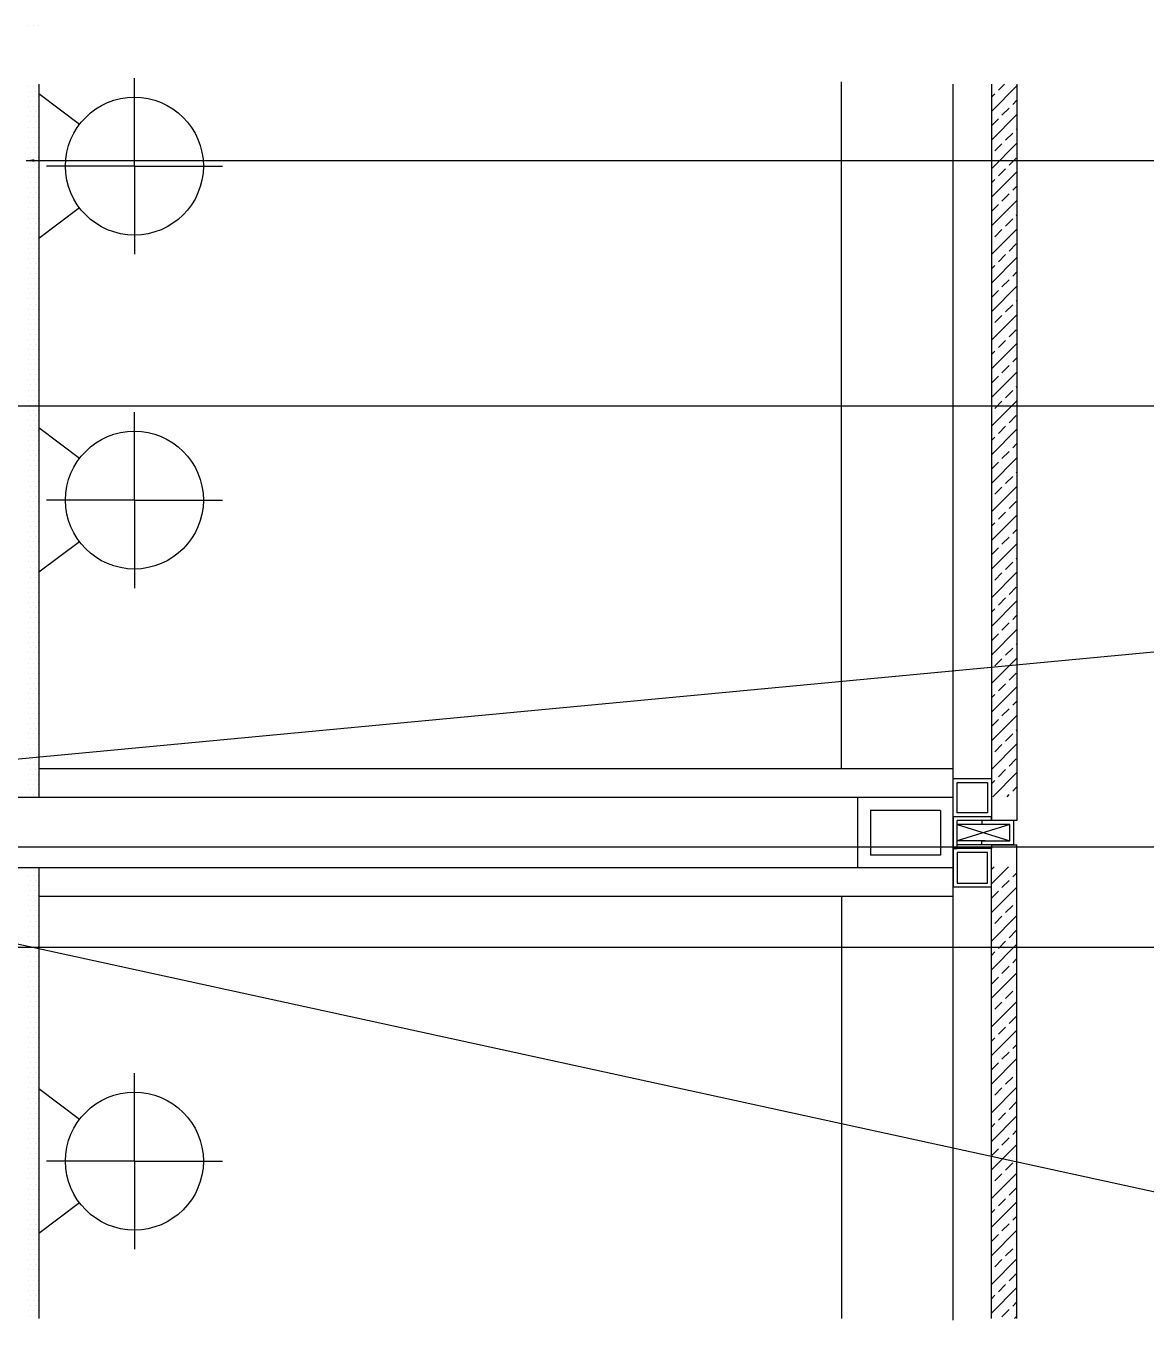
# Model space of a CAD drawing. Header units: metres. Extents: x 179535 to 180682, y 160703 to 163092.
# Drawn here: x 179734.2 to 180085.9, y 162056.6 to 162462.9 of the extents above; entities that cross this region are included whole.
import ezdxf

# ---------------------------------------------------------------- set-up
doc = ezdxf.new("R2010")
doc.units = ezdxf.units.M
for name, color, linetype in [('00', 251, 'Continuous'), ('0节点3', 3, 'Continuous'), ('0节点填充', 251, 'Continuous'), ('7', 7, 'Continuous'), ('家具外线', 1, 'Continuous')]:
    doc.layers.add(name, color=color, linetype=linetype)
doc.dimstyles.get("Standard").update_dxf_attribs({"dimtxt": 2.5, "dimasz": 2.5, "dimexe": 1.25, "dimexo": 0.625, "dimtad": 1, "dimcen": 2.5, "dimazin": 3, "dimtfac": 1, "dimtmove": 0, "dimatfit": 3})

msp = doc.modelspace()

# ---------------------------------------------------------------- hatches: boundary and pattern name
at = {"layer": '0节点填充'}
h = msp.add_hatch(dxfattribs=at)
h.set_pattern_fill('ANSI33')
h.paths.add_polyline_path([(180045.35, 162220.95), (180037.35, 162220.95), (180037.35, 162444.63), (180045.35, 162444.63)])
h = msp.add_hatch(dxfattribs=at)
h.set_pattern_fill('ANSI33')
h.paths.add_polyline_path([(180045.35, 162057.15), (180037.35, 162057.15), (180037.35, 162198.95), (180045.35, 162198.95)])

# ---------------------------------------------------------------- linework, layer by layer
at = {"layer": '00'}
for p, q in [((179734.92, 162462.91, -5.67), (179734.92, 162462.91, -5.67)), ((179736.51, 162462.91, -5.67), (179736.51, 162462.91, -5.67)), ((179738.09, 162462.91, -5.67), (179738.09, 162462.91, -5.67)), ((179734.92, 162443.86, -5.67), (179734.92, 162443.86, -5.67)), ((179736.51, 162443.86, -5.67), (179736.51, 162443.86, -5.67)), ((179738.09, 162443.86, -5.67), (179738.09, 162443.86, -5.67)), ((179990.34, 162229.64, -7.23), (179990.34, 162445.34, -7.23)), ((179734.92, 162440.69, -5.67), (179734.92, 162440.69, -5.67)), ((179735.71, 162442.27, -5.67), (179735.71, 162442.27, -5.67)), ((179735.71, 162439.1, -5.67), (179735.71, 162439.1, -5.67)), ((179736.51, 162440.69, -5.67), (179736.51, 162440.69, -5.67)), ((179737.3, 162442.27, -5.67), (179737.3, 162442.27, -5.67)), ((179737.3, 162439.1, -5.67), (179737.3, 162439.1, -5.67)), ((179738.09, 162440.69, -5.67), (179738.09, 162440.69, -5.67)), ((179734.92, 162437.51, -5.67), (179734.92, 162437.51, -5.67)), ((179735.71, 162435.92, -5.67), (179735.71, 162435.92, -5.67)), ((179736.51, 162437.51, -5.67), (179736.51, 162437.51, -5.67)), ((179737.3, 162435.92, -5.67), (179737.3, 162435.92, -5.67)), ((179738.09, 162437.51, -5.67), (179738.09, 162437.51, -5.67)), ((179734.92, 162434.34, -5.67), (179734.92, 162434.34, -5.67)), ((179734.92, 162431.16, -5.67), (179734.92, 162431.16, -5.67)), ((179735.71, 162432.75, -5.67), (179735.71, 162432.75, -5.67)), ((179736.51, 162434.34, -5.67), (179736.51, 162434.34, -5.67)), ((179736.51, 162431.16, -5.67), (179736.51, 162431.16, -5.67)), ((179737.3, 162432.75, -5.67), (179737.3, 162432.75, -5.67)), ((179738.09, 162434.34, -5.67), (179738.09, 162434.34, -5.67)), ((179738.09, 162431.16, -5.67), (179738.09, 162431.16, -5.67)), ((179734.92, 162427.99, -5.67), (179734.92, 162427.99, -5.67)), ((179735.71, 162429.57, -5.67), (179735.71, 162429.57, -5.67)), ((179736.51, 162427.99, -5.67), (179736.51, 162427.99, -5.67)), ((179737.3, 162429.57, -5.67), (179737.3, 162429.57, -5.67)), ((179738.09, 162427.99, -5.67), (179738.09, 162427.99, -5.67)), ((179734.92, 162424.81, -5.67), (179734.92, 162424.81, -5.67)), ((179735.71, 162426.4, -5.67), (179735.71, 162426.4, -5.67)), ((179735.71, 162423.22, -5.67), (179735.71, 162423.22, -5.67)), ((179736.51, 162424.81, -5.67), (179736.51, 162424.81, -5.67)), ((179737.3, 162426.4, -5.67), (179737.3, 162426.4, -5.67)), ((179737.3, 162423.22, -5.67), (179737.3, 162423.22, -5.67)), ((179738.09, 162424.81, -5.67), (179738.09, 162424.81, -5.67)), ((179734.92, 162421.64, -5.67), (179734.92, 162421.64, -5.67)), ((179735.71, 162420.05, -5.67), (179735.71, 162420.05, -5.67)), ((179736.51, 162421.64, -5.67), (179736.51, 162421.64, -5.67)), ((179737.3, 162420.05, -5.67), (179737.3, 162420.05, -5.67)), ((179738.09, 162421.64, -5.67), (179738.09, 162421.64, -5.67)), ((179734.92, 162418.46, -5.67), (179734.92, 162418.46, -5.67)), ((179734.92, 162415.29, -5.67), (179734.92, 162415.29, -5.67)), ((179735.71, 162416.87, -5.67), (179735.71, 162416.87, -5.67)), ((179736.51, 162418.46, -5.67), (179736.51, 162418.46, -5.67)), ((179736.51, 162415.29, -5.67), (179736.51, 162415.29, -5.67)), ((179737.3, 162416.87, -5.67), (179737.3, 162416.87, -5.67)), ((179738.09, 162418.46, -5.67), (179738.09, 162418.46, -5.67)), ((179738.09, 162415.29, -5.67), (179738.09, 162415.29, -5.67)), ((179734.92, 162412.11, -5.67), (179734.92, 162412.11, -5.67)), ((179735.71, 162413.7, -5.67), (179735.71, 162413.7, -5.67)), ((179736.51, 162412.11, -5.67), (179736.51, 162412.11, -5.67)), ((179737.3, 162413.7, -5.67), (179737.3, 162413.7, -5.67)), ((179738.09, 162412.11, -5.67), (179738.09, 162412.11, -5.67)), ((179734.92, 162408.94, -5.67), (179734.92, 162408.94, -5.67)), ((179735.71, 162410.52, -5.67), (179735.71, 162410.52, -5.67)), ((179735.71, 162407.35, -5.67), (179735.71, 162407.35, -5.67)), ((179736.51, 162408.94, -5.67), (179736.51, 162408.94, -5.67)), ((179737.3, 162410.52, -5.67), (179737.3, 162410.52, -5.67)), ((179737.3, 162407.35, -5.67), (179737.3, 162407.35, -5.67)), ((179738.09, 162408.94, -5.67), (179738.09, 162408.94, -5.67)), ((179734.92, 162405.76, -5.67), (179734.92, 162405.76, -5.67)), ((179734.92, 162402.59, -5.67), (179734.92, 162402.59, -5.67)), ((179735.71, 162404.17, -5.67), (179735.71, 162404.17, -5.67)), ((179736.51, 162405.76, -5.67), (179736.51, 162405.76, -5.67)), ((179736.51, 162402.59, -5.67), (179736.51, 162402.59, -5.67)), ((179737.3, 162404.17, -5.67), (179737.3, 162404.17, -5.67)), ((179738.09, 162405.76, -5.67), (179738.09, 162405.76, -5.67)), ((179738.09, 162402.59, -5.67), (179738.09, 162402.59, -5.67)), ((179734.92, 162399.41, -5.67), (179734.92, 162399.41, -5.67)), ((179735.71, 162401, -5.67), (179735.71, 162401, -5.67)), ((179736.51, 162399.41, -5.67), (179736.51, 162399.41, -5.67)), ((179737.3, 162401, -5.67), (179737.3, 162401, -5.67)), ((179738.09, 162399.41, -5.67), (179738.09, 162399.41, -5.67)), ((179734.92, 162396.24, -5.67), (179734.92, 162396.24, -5.67)), ((179735.71, 162397.82, -5.67), (179735.71, 162397.82, -5.67)), ((179735.71, 162394.65, -5.67), (179735.71, 162394.65, -5.67)), ((179736.51, 162396.24, -5.67), (179736.51, 162396.24, -5.67)), ((179737.3, 162397.82, -5.67), (179737.3, 162397.82, -5.67)), ((179737.3, 162394.65, -5.67), (179737.3, 162394.65, -5.67)), ((179738.09, 162396.24, -5.67), (179738.09, 162396.24, -5.67)), ((179734.92, 162393.06, -5.67), (179734.92, 162393.06, -5.67)), ((179735.71, 162391.47, -5.67), (179735.71, 162391.47, -5.67)), ((179736.51, 162393.06, -5.67), (179736.51, 162393.06, -5.67)), ((179737.3, 162391.47, -5.67), (179737.3, 162391.47, -5.67)), ((179738.09, 162393.06, -5.67), (179738.09, 162393.06, -5.67)), ((179734.92, 162389.89, -5.67), (179734.92, 162389.89, -5.67)), ((179734.92, 162386.71, -5.67), (179734.92, 162386.71, -5.67)), ((179735.71, 162388.3, -5.67), (179735.71, 162388.3, -5.67)), ((179736.51, 162389.89, -5.67), (179736.51, 162389.89, -5.67)), ((179736.51, 162386.71, -5.67), (179736.51, 162386.71, -5.67)), ((179737.3, 162388.3, -5.67), (179737.3, 162388.3, -5.67)), ((179738.09, 162389.89, -5.67), (179738.09, 162389.89, -5.67)), ((179738.09, 162386.71, -5.67), (179738.09, 162386.71, -5.67)), ((179734.92, 162383.54, -5.67), (179734.92, 162383.54, -5.67)), ((179735.71, 162385.12, -5.67), (179735.71, 162385.12, -5.67)), ((179736.51, 162383.54, -5.67), (179736.51, 162383.54, -5.67)), ((179737.3, 162385.12, -5.67), (179737.3, 162385.12, -5.67)), ((179738.09, 162383.54, -5.67), (179738.09, 162383.54, -5.67)), ((179734.92, 162380.36, -5.67), (179734.92, 162380.36, -5.67)), ((179735.71, 162381.95, -5.67), (179735.71, 162381.95, -5.67)), ((179735.71, 162378.77, -5.67), (179735.71, 162378.77, -5.67)), ((179736.51, 162380.36, -5.67), (179736.51, 162380.36, -5.67)), ((179737.3, 162381.95, -5.67), (179737.3, 162381.95, -5.67)), ((179737.3, 162378.77, -5.67), (179737.3, 162378.77, -5.67)), ((179738.09, 162380.36, -5.67), (179738.09, 162380.36, -5.67)), ((179734.92, 162377.19, -5.67), (179734.92, 162377.19, -5.67)), ((179734.92, 162374.01, -5.67), (179734.92, 162374.01, -5.67)), ((179735.71, 162375.6, -5.67), (179735.71, 162375.6, -5.67)), ((179736.51, 162377.19, -5.67), (179736.51, 162377.19, -5.67)), ((179736.51, 162374.01, -5.67), (179736.51, 162374.01, -5.67)), ((179737.3, 162375.6, -5.67), (179737.3, 162375.6, -5.67)), ((179738.09, 162377.19, -5.67), (179738.09, 162377.19, -5.67)), ((179738.09, 162374.01, -5.67), (179738.09, 162374.01, -5.67)), ((179734.92, 162370.84, -5.67), (179734.92, 162370.84, -5.67)), ((179735.71, 162372.42, -5.67), (179735.71, 162372.42, -5.67)), ((179736.51, 162370.84, -5.67), (179736.51, 162370.84, -5.67)), ((179737.3, 162372.42, -5.67), (179737.3, 162372.42, -5.67)), ((179738.09, 162370.84, -5.67), (179738.09, 162370.84, -5.67)), ((179734.92, 162367.66, -5.67), (179734.92, 162367.66, -5.67)), ((179735.71, 162369.25, -5.67), (179735.71, 162369.25, -5.67)), ((179735.71, 162366.07, -5.67), (179735.71, 162366.07, -5.67)), ((179736.51, 162367.66, -5.67), (179736.51, 162367.66, -5.67)), ((179737.3, 162369.25, -5.67), (179737.3, 162369.25, -5.67)), ((179737.3, 162366.07, -5.67), (179737.3, 162366.07, -5.67)), ((179738.09, 162367.66, -5.67), (179738.09, 162367.66, -5.67)), ((179734.92, 162364.49, -5.67), (179734.92, 162364.49, -5.67)), ((179735.71, 162362.9, -5.67), (179735.71, 162362.9, -5.67)), ((179736.51, 162364.49, -5.67), (179736.51, 162364.49, -5.67)), ((179737.3, 162362.9, -5.67), (179737.3, 162362.9, -5.67)), ((179738.09, 162364.49, -5.67), (179738.09, 162364.49, -5.67)), ((179734.92, 162361.31, -5.67), (179734.92, 162361.31, -5.67)), ((179734.92, 162358.14, -5.67), (179734.92, 162358.14, -5.67)), ((179735.71, 162359.72, -5.67), (179735.71, 162359.72, -5.67)), ((179736.51, 162361.31, -5.67), (179736.51, 162361.31, -5.67)), ((179736.51, 162358.14, -5.67), (179736.51, 162358.14, -5.67)), ((179737.3, 162359.72, -5.67), (179737.3, 162359.72, -5.67)), ((179738.09, 162361.31, -5.67), (179738.09, 162361.31, -5.67)), ((179738.09, 162358.14, -5.67), (179738.09, 162358.14, -5.67)), ((179734.92, 162354.96, -5.67), (179734.92, 162354.96, -5.67)), ((179735.71, 162356.55, -5.67), (179735.71, 162356.55, -5.67)), ((179736.51, 162354.96, -5.67), (179736.51, 162354.96, -5.67)), ((179737.3, 162356.55, -5.67), (179737.3, 162356.55, -5.67)), ((179738.09, 162354.96, -5.67), (179738.09, 162354.96, -5.67)), ((179734.92, 162351.79, -5.67), (179734.92, 162351.79, -5.67)), ((179735.71, 162353.37, -5.67), (179735.71, 162353.37, -5.67)), ((179735.71, 162350.2, -5.67), (179735.71, 162350.2, -5.67)), ((179736.51, 162351.79, -5.67), (179736.51, 162351.79, -5.67)), ((179737.3, 162353.37, -5.67), (179737.3, 162353.37, -5.67)), ((179737.3, 162350.2, -5.67), (179737.3, 162350.2, -5.67)), ((179738.09, 162351.79, -5.67), (179738.09, 162351.79, -5.67)), ((179734.92, 162348.61, -5.67), (179734.92, 162348.61, -5.67)), ((179735.71, 162347.02, -5.67), (179735.71, 162347.02, -5.67)), ((179736.51, 162348.61, -5.67), (179736.51, 162348.61, -5.67)), ((179737.3, 162347.02, -5.67), (179737.3, 162347.02, -5.67)), ((179738.09, 162348.61, -5.67), (179738.09, 162348.61, -5.67)), ((179734.92, 162345.44, -5.67), (179734.92, 162345.44, -5.67)), ((179734.92, 162342.26, -5.67), (179734.92, 162342.26, -5.67)), ((179735.71, 162343.85, -5.67), (179735.71, 162343.85, -5.67)), ((179736.51, 162345.44, -5.67), (179736.51, 162345.44, -5.67)), ((179736.51, 162342.26, -5.67), (179736.51, 162342.26, -5.67)), ((179737.3, 162343.85, -5.67), (179737.3, 162343.85, -5.67)), ((179738.09, 162345.44, -5.67), (179738.09, 162345.44, -5.67)), ((179738.09, 162342.26, -5.67), (179738.09, 162342.26, -5.67)), ((179734.92, 162339.09, -5.67), (179734.92, 162339.09, -5.67)), ((179735.71, 162340.67, -5.67), (179735.71, 162340.67, -5.67)), ((179735.71, 162337.5, -5.67), (179735.71, 162337.5, -5.67)), ((179736.51, 162339.09, -5.67), (179736.51, 162339.09, -5.67)), ((179737.3, 162340.67, -5.67), (179737.3, 162340.67, -5.67)), ((179737.3, 162337.5, -5.67), (179737.3, 162337.5, -5.67)), ((179738.09, 162339.09, -5.67), (179738.09, 162339.09, -5.67)), ((179734.92, 162335.91, -5.67), (179734.92, 162335.91, -5.67)), ((179735.71, 162334.32, -5.67), (179735.71, 162334.32, -5.67)), ((179736.51, 162335.91, -5.67), (179736.51, 162335.91, -5.67)), ((179737.3, 162334.32, -5.67), (179737.3, 162334.32, -5.67)), ((179738.09, 162335.91, -5.67), (179738.09, 162335.91, -5.67)), ((179734.92, 162332.74, -5.67), (179734.92, 162332.74, -5.67)), ((179734.92, 162329.56, -5.67), (179734.92, 162329.56, -5.67)), ((179735.71, 162331.15, -5.67), (179735.71, 162331.15, -5.67)), ((179736.51, 162332.74, -5.67), (179736.51, 162332.74, -5.67)), ((179736.51, 162329.56, -5.67), (179736.51, 162329.56, -5.67)), ((179737.3, 162331.15, -5.67), (179737.3, 162331.15, -5.67)), ((179738.09, 162332.74, -5.67), (179738.09, 162332.74, -5.67)), ((179738.09, 162329.56, -5.67), (179738.09, 162329.56, -5.67)), ((179734.92, 162326.39, -5.67), (179734.92, 162326.39, -5.67)), ((179735.71, 162327.97, -5.67), (179735.71, 162327.97, -5.67)), ((179736.51, 162326.39, -5.67), (179736.51, 162326.39, -5.67)), ((179737.3, 162327.97, -5.67), (179737.3, 162327.97, -5.67)), ((179738.09, 162326.39, -5.67), (179738.09, 162326.39, -5.67)), ((179734.92, 162323.21, -5.67), (179734.92, 162323.21, -5.67)), ((179735.71, 162324.8, -5.67), (179735.71, 162324.8, -5.67)), ((179735.71, 162321.62, -5.67), (179735.71, 162321.62, -5.67)), ((179736.51, 162323.21, -5.67), (179736.51, 162323.21, -5.67)), ((179737.3, 162324.8, -5.67), (179737.3, 162324.8, -5.67)), ((179737.3, 162321.62, -5.67), (179737.3, 162321.62, -5.67)), ((179738.09, 162323.21, -5.67), (179738.09, 162323.21, -5.67)), ((179734.92, 162320.04, -5.67), (179734.92, 162320.04, -5.67)), ((179735.71, 162318.45, -5.67), (179735.71, 162318.45, -5.67)), ((179736.51, 162320.04, -5.67), (179736.51, 162320.04, -5.67)), ((179737.3, 162318.45, -5.67), (179737.3, 162318.45, -5.67)), ((179738.09, 162320.04, -5.67), (179738.09, 162320.04, -5.67)), ((179734.92, 162316.86, -5.67), (179734.92, 162316.86, -5.67)), ((179734.92, 162313.69, -5.67), (179734.92, 162313.69, -5.67)), ((179735.71, 162315.27, -5.67), (179735.71, 162315.27, -5.67)), ((179736.51, 162316.86, -5.67), (179736.51, 162316.86, -5.67)), ((179736.51, 162313.69, -5.67), (179736.51, 162313.69, -5.67)), ((179737.3, 162315.27, -5.67), (179737.3, 162315.27, -5.67)), ((179738.09, 162316.86, -5.67), (179738.09, 162316.86, -5.67)), ((179738.09, 162313.69, -5.67), (179738.09, 162313.69, -5.67)), ((179734.92, 162310.51, -5.67), (179734.92, 162310.51, -5.67)), ((179735.71, 162312.1, -5.67), (179735.71, 162312.1, -5.67)), ((179736.51, 162310.51, -5.67), (179736.51, 162310.51, -5.67)), ((179737.3, 162312.1, -5.67), (179737.3, 162312.1, -5.67)), ((179738.09, 162310.51, -5.67), (179738.09, 162310.51, -5.67)), ((179734.92, 162307.34, -5.67), (179734.92, 162307.34, -5.67)), ((179735.71, 162308.92, -5.67), (179735.71, 162308.92, -5.67)), ((179735.71, 162305.75, -5.67), (179735.71, 162305.75, -5.67)), ((179736.51, 162307.34, -5.67), (179736.51, 162307.34, -5.67)), ((179737.3, 162308.92, -5.67), (179737.3, 162308.92, -5.67)), ((179737.3, 162305.75, -5.67), (179737.3, 162305.75, -5.67)), ((179738.09, 162307.34, -5.67), (179738.09, 162307.34, -5.67)), ((179734.92, 162304.16, -5.67), (179734.92, 162304.16, -5.67)), ((179734.92, 162300.99, -5.67), (179734.92, 162300.99, -5.67)), ((179735.71, 162302.57, -5.67), (179735.71, 162302.57, -5.67)), ((179736.51, 162304.16, -5.67), (179736.51, 162304.16, -5.67)), ((179736.51, 162300.99, -5.67), (179736.51, 162300.99, -5.67)), ((179737.3, 162302.57, -5.67), (179737.3, 162302.57, -5.67)), ((179738.09, 162304.16, -5.67), (179738.09, 162304.16, -5.67)), ((179738.09, 162300.99, -5.67), (179738.09, 162300.99, -5.67)), ((179734.92, 162297.81, -5.67), (179734.92, 162297.81, -5.67)), ((179735.71, 162299.4, -5.67), (179735.71, 162299.4, -5.67)), ((179736.51, 162297.81, -5.67), (179736.51, 162297.81, -5.67)), ((179737.3, 162299.4, -5.67), (179737.3, 162299.4, -5.67)), ((179738.09, 162297.81, -5.67), (179738.09, 162297.81, -5.67)), ((179734.92, 162294.64, -5.67), (179734.92, 162294.64, -5.67)), ((179735.71, 162296.22, -5.67), (179735.71, 162296.22, -5.67)), ((179735.71, 162293.05, -5.67), (179735.71, 162293.05, -5.67)), ((179736.51, 162294.64, -5.67), (179736.51, 162294.64, -5.67)), ((179737.3, 162296.22, -5.67), (179737.3, 162296.22, -5.67)), ((179737.3, 162293.05, -5.67), (179737.3, 162293.05, -5.67)), ((179738.09, 162294.64, -5.67), (179738.09, 162294.64, -5.67)), ((179734.92, 162291.46, -5.67), (179734.92, 162291.46, -5.67)), ((179735.71, 162289.87, -5.67), (179735.71, 162289.87, -5.67)), ((179736.51, 162291.46, -5.67), (179736.51, 162291.46, -5.67)), ((179737.3, 162289.87, -5.67), (179737.3, 162289.87, -5.67)), ((179738.09, 162291.46, -5.67), (179738.09, 162291.46, -5.67)), ((179734.92, 162288.29, -5.67), (179734.92, 162288.29, -5.67)), ((179734.92, 162285.11, -5.67), (179734.92, 162285.11, -5.67)), ((179735.71, 162286.7, -5.67), (179735.71, 162286.7, -5.67)), ((179736.51, 162288.29, -5.67), (179736.51, 162288.29, -5.67)), ((179736.51, 162285.11, -5.67), (179736.51, 162285.11, -5.67)), ((179737.3, 162286.7, -5.67), (179737.3, 162286.7, -5.67)), ((179738.09, 162288.29, -5.67), (179738.09, 162288.29, -5.67)), ((179738.09, 162285.11, -5.67), (179738.09, 162285.11, -5.67)), ((179734.92, 162281.94, -5.67), (179734.92, 162281.94, -5.67)), ((179735.71, 162283.52, -5.67), (179735.71, 162283.52, -5.67)), ((179736.51, 162281.94, -5.67), (179736.51, 162281.94, -5.67)), ((179737.3, 162283.52, -5.67), (179737.3, 162283.52, -5.67)), ((179738.09, 162281.94, -5.67), (179738.09, 162281.94, -5.67)), ((179734.92, 162278.76, -5.67), (179734.92, 162278.76, -5.67)), ((179735.71, 162280.35, -5.67), (179735.71, 162280.35, -5.67)), ((179735.71, 162277.17, -5.67), (179735.71, 162277.17, -5.67)), ((179736.51, 162278.76, -5.67), (179736.51, 162278.76, -5.67)), ((179737.3, 162280.35, -5.67), (179737.3, 162280.35, -5.67)), ((179737.3, 162277.17, -5.67), (179737.3, 162277.17, -5.67)), ((179738.09, 162278.76, -5.67), (179738.09, 162278.76, -5.67)), ((179734.92, 162275.59, -5.67), (179734.92, 162275.59, -5.67)), ((179735.71, 162274, -5.67), (179735.71, 162274, -5.67)), ((179736.51, 162275.59, -5.67), (179736.51, 162275.59, -5.67)), ((179737.3, 162274, -5.67), (179737.3, 162274, -5.67)), ((179738.09, 162275.59, -5.67), (179738.09, 162275.59, -5.67)), ((179734.92, 162272.41, -5.67), (179734.92, 162272.41, -5.67)), ((179734.92, 162269.24, -5.67), (179734.92, 162269.24, -5.67)), ((179735.71, 162270.82, -5.67), (179735.71, 162270.82, -5.67)), ((179736.51, 162272.41, -5.67), (179736.51, 162272.41, -5.67)), ((179736.51, 162269.24, -5.67), (179736.51, 162269.24, -5.67)), ((179737.3, 162270.82, -5.67), (179737.3, 162270.82, -5.67)), ((179738.09, 162272.41, -5.67), (179738.09, 162272.41, -5.67)), ((179738.09, 162269.24, -5.67), (179738.09, 162269.24, -5.67)), ((179734.92, 162266.06, -5.67), (179734.92, 162266.06, -5.67)), ((179735.71, 162267.65, -5.67), (179735.71, 162267.65, -5.67)), ((179735.71, 162264.47, -5.67), (179735.71, 162264.47, -5.67)), ((179736.51, 162266.06, -5.67), (179736.51, 162266.06, -5.67)), ((179737.3, 162267.65, -5.67), (179737.3, 162267.65, -5.67)), ((179737.3, 162264.47, -5.67), (179737.3, 162264.47, -5.67)), ((179738.09, 162266.06, -5.67), (179738.09, 162266.06, -5.67)), ((179734.92, 162262.89, -5.67), (179734.92, 162262.89, -5.67)), ((179735.71, 162261.3, -5.67), (179735.71, 162261.3, -5.67)), ((179736.51, 162262.89, -5.67), (179736.51, 162262.89, -5.67)), ((179737.3, 162261.3, -5.67), (179737.3, 162261.3, -5.67)), ((179738.09, 162262.89, -5.67), (179738.09, 162262.89, -5.67)), ((179734.92, 162259.71, -5.67), (179734.92, 162259.71, -5.67)), ((179734.92, 162256.54, -5.67), (179734.92, 162256.54, -5.67)), ((179735.71, 162258.12, -5.67), (179735.71, 162258.12, -5.67)), ((179736.51, 162259.71, -5.67), (179736.51, 162259.71, -5.67)), ((179736.51, 162256.54, -5.67), (179736.51, 162256.54, -5.67)), ((179737.3, 162258.12, -5.67), (179737.3, 162258.12, -5.67)), ((179738.09, 162259.71, -5.67), (179738.09, 162259.71, -5.67)), ((179738.09, 162256.54, -5.67), (179738.09, 162256.54, -5.67)), ((179734.92, 162253.36, -5.67), (179734.92, 162253.36, -5.67)), ((179735.71, 162254.95, -5.67), (179735.71, 162254.95, -5.67)), ((179736.51, 162253.36, -5.67), (179736.51, 162253.36, -5.67)), ((179737.3, 162254.95, -5.67), (179737.3, 162254.95, -5.67)), ((179738.09, 162253.36, -5.67), (179738.09, 162253.36, -5.67)), ((179734.92, 162250.19, -5.67), (179734.92, 162250.19, -5.67)), ((179735.71, 162251.77, -5.67), (179735.71, 162251.77, -5.67)), ((179735.71, 162248.6, -5.67), (179735.71, 162248.6, -5.67)), ((179736.51, 162250.19, -5.67), (179736.51, 162250.19, -5.67)), ((179737.3, 162251.77, -5.67), (179737.3, 162251.77, -5.67)), ((179737.3, 162248.6, -5.67), (179737.3, 162248.6, -5.67)), ((179738.09, 162250.19, -5.67), (179738.09, 162250.19, -5.67)), ((179734.92, 162247.01, -5.67), (179734.92, 162247.01, -5.67)), ((179735.71, 162245.42, -5.67), (179735.71, 162245.42, -5.67)), ((179736.51, 162247.01, -5.67), (179736.51, 162247.01, -5.67)), ((179737.3, 162245.42, -5.67), (179737.3, 162245.42, -5.67)), ((179738.09, 162247.01, -5.67), (179738.09, 162247.01, -5.67)), ((179734.92, 162243.84, -5.67), (179734.92, 162243.84, -5.67)), ((179734.92, 162240.66, -5.67), (179734.92, 162240.66, -5.67)), ((179735.71, 162242.25, -5.67), (179735.71, 162242.25, -5.67)), ((179736.51, 162243.84, -5.67), (179736.51, 162243.84, -5.67)), ((179736.51, 162240.66, -5.67), (179736.51, 162240.66, -5.67)), ((179737.3, 162242.25, -5.67), (179737.3, 162242.25, -5.67)), ((179738.09, 162243.84, -5.67), (179738.09, 162243.84, -5.67)), ((179738.09, 162240.66, -5.67), (179738.09, 162240.66, -5.67)), ((179734.92, 162237.49, -5.67), (179734.92, 162237.49, -5.67)), ((179735.71, 162239.07, -5.67), (179735.71, 162239.07, -5.67)), ((179735.71, 162235.9, -5.67), (179735.71, 162235.9, -5.67)), ((179736.51, 162237.49, -5.67), (179736.51, 162237.49, -5.67)), ((179737.3, 162239.07, -5.67), (179737.3, 162239.07, -5.67)), ((179737.3, 162235.9, -5.67), (179737.3, 162235.9, -5.67)), ((179738.09, 162237.49, -5.67), (179738.09, 162237.49, -5.67)), ((179734.92, 162234.31, -5.67), (179734.92, 162234.31, -5.67)), ((179735.71, 162232.72, -5.67), (179735.71, 162232.72, -5.67)), ((179736.51, 162234.31, -5.67), (179736.51, 162234.31, -5.67)), ((179737.3, 162232.72, -5.67), (179737.3, 162232.72, -5.67)), ((179738.09, 162234.31, -5.67), (179738.09, 162234.31, -5.67)), ((179734.92, 162231.14, -5.67), (179734.92, 162231.14, -5.67)), ((179734.92, 162227.96, -5.67), (179734.92, 162227.96, -5.67)), ((179735.71, 162229.55, -5.67), (179735.71, 162229.55, -5.67)), ((179736.51, 162231.14, -5.67), (179736.51, 162231.14, -5.67)), ((179736.51, 162227.96, -5.67), (179736.51, 162227.96, -5.67)), ((179737.3, 162229.55, -5.67), (179737.3, 162229.55, -5.67)), ((179738.09, 162231.14, -5.67), (179738.09, 162231.14, -5.67)), ((179738.09, 162227.96, -5.67), (179738.09, 162227.96, -5.67)), ((179734.92, 162224.79, -5.67), (179734.92, 162224.79, -5.67)), ((179735.71, 162226.37, -5.67), (179735.71, 162226.37, -5.67)), ((179736.51, 162224.79, -5.67), (179736.51, 162224.79, -5.67)), ((179737.3, 162226.37, -5.67), (179737.3, 162226.37, -5.67)), ((179738.09, 162224.79, -5.67), (179738.09, 162224.79, -5.67)), ((179734.92, 162221.61, -5.67), (179734.92, 162221.61, -5.67)), ((179735.71, 162223.2, -5.67), (179735.71, 162223.2, -5.67)), ((179736.51, 162221.61, -5.67), (179736.51, 162221.61, -5.67)), ((179737.3, 162223.2, -5.67), (179737.3, 162223.2, -5.67)), ((179738.09, 162221.61, -5.67), (179738.09, 162221.61, -5.67)), ((180043.16, 162212.24, -6.53), (180026.55, 162207.05, -6.53)), ((180043.16, 162212.24, -6.53), (180026.56, 162212.24, -6.53)), ((180026.56, 162212.24, -6.53), (180043.16, 162207.05, -6.53)), ((180035.38, 162207.05, -6.53), (180026.55, 162207.05, -6.53)), ((179734.92, 162196.21, -5.67), (179734.92, 162196.21, -5.67)), ((179735.71, 162197.8, -5.67), (179735.71, 162197.8, -5.67)), ((179736.51, 162196.21, -5.67), (179736.51, 162196.21, -5.67)), ((179737.3, 162197.8, -5.67), (179737.3, 162197.8, -5.67)), ((179738.09, 162196.21, -5.67), (179738.09, 162196.21, -5.67)), ((179734.92, 162193.04, -5.67), (179734.92, 162193.04, -5.67)), ((179735.71, 162194.62, -5.67), (179735.71, 162194.62, -5.67)), ((179735.71, 162191.45, -5.67), (179735.71, 162191.45, -5.67)), ((179736.51, 162193.04, -5.67), (179736.51, 162193.04, -5.67)), ((179737.3, 162194.62, -5.67), (179737.3, 162194.62, -5.67)), ((179737.3, 162191.45, -5.67), (179737.3, 162191.45, -5.67)), ((179738.09, 162193.04, -5.67), (179738.09, 162193.04, -5.67)), ((179734.92, 162189.86, -5.67), (179734.92, 162189.86, -5.67)), ((179735.71, 162188.27, -5.67), (179735.71, 162188.27, -5.67)), ((179736.51, 162189.86, -5.67), (179736.51, 162189.86, -5.67)), ((179737.3, 162188.27, -5.67), (179737.3, 162188.27, -5.67)), ((179738.09, 162189.86, -5.67), (179738.09, 162189.86, -5.67)), ((179990.35, 162057.14, -6.96), (179990.35, 162189.65, -6.71)), ((179734.92, 162186.69, -5.67), (179734.92, 162186.69, -5.67)), ((179734.92, 162183.51, -5.67), (179734.92, 162183.51, -5.67)), ((179735.71, 162185.1, -5.67), (179735.71, 162185.1, -5.67)), ((179736.51, 162186.69, -5.67), (179736.51, 162186.69, -5.67)), ((179736.51, 162183.51, -5.67), (179736.51, 162183.51, -5.67)), ((179737.3, 162185.1, -5.67), (179737.3, 162185.1, -5.67)), ((179738.09, 162186.69, -5.67), (179738.09, 162186.69, -5.67)), ((179738.09, 162183.51, -5.67), (179738.09, 162183.51, -5.67)), ((179734.92, 162180.34, -5.67), (179734.92, 162180.34, -5.67)), ((179735.71, 162181.92, -5.67), (179735.71, 162181.92, -5.67)), ((179736.51, 162180.34, -5.67), (179736.51, 162180.34, -5.67)), ((179737.3, 162181.92, -5.67), (179737.3, 162181.92, -5.67)), ((179738.09, 162180.34, -5.67), (179738.09, 162180.34, -5.67)), ((179734.92, 162177.16, -5.67), (179734.92, 162177.16, -5.67)), ((179735.71, 162178.75, -5.67), (179735.71, 162178.75, -5.67)), ((179735.71, 162175.57, -5.67), (179735.71, 162175.57, -5.67)), ((179736.51, 162177.16, -5.67), (179736.51, 162177.16, -5.67)), ((179737.3, 162178.75, -5.67), (179737.3, 162178.75, -5.67)), ((179737.3, 162175.57, -5.67), (179737.3, 162175.57, -5.67)), ((179738.09, 162177.16, -5.67), (179738.09, 162177.16, -5.67)), ((179734.92, 162173.99, -5.67), (179734.92, 162173.99, -5.67)), ((179735.71, 162172.4, -5.67), (179735.71, 162172.4, -5.67)), ((179736.51, 162173.99, -5.67), (179736.51, 162173.99, -5.67)), ((179737.3, 162172.4, -5.67), (179737.3, 162172.4, -5.67)), ((179738.09, 162173.99, -5.67), (179738.09, 162173.99, -5.67)), ((179734.92, 162170.81, -5.67), (179734.92, 162170.81, -5.67)), ((179734.92, 162167.64, -5.67), (179734.92, 162167.64, -5.67)), ((179735.71, 162169.22, -5.67), (179735.71, 162169.22, -5.67)), ((179736.51, 162170.81, -5.67), (179736.51, 162170.81, -5.67)), ((179736.51, 162167.64, -5.67), (179736.51, 162167.64, -5.67)), ((179737.3, 162169.22, -5.67), (179737.3, 162169.22, -5.67)), ((179738.09, 162170.81, -5.67), (179738.09, 162170.81, -5.67)), ((179738.09, 162167.64, -5.67), (179738.09, 162167.64, -5.67)), ((179734.92, 162164.46, -5.67), (179734.92, 162164.46, -5.67)), ((179735.71, 162166.05, -5.67), (179735.71, 162166.05, -5.67)), ((179735.71, 162162.87, -5.67), (179735.71, 162162.87, -5.67)), ((179736.51, 162164.46, -5.67), (179736.51, 162164.46, -5.67)), ((179737.3, 162166.05, -5.67), (179737.3, 162166.05, -5.67)), ((179737.3, 162162.87, -5.67), (179737.3, 162162.87, -5.67)), ((179738.09, 162164.46, -5.67), (179738.09, 162164.46, -5.67)), ((179734.92, 162161.29, -5.67), (179734.92, 162161.29, -5.67)), ((179735.71, 162159.7, -5.67), (179735.71, 162159.7, -5.67)), ((179736.51, 162161.29, -5.67), (179736.51, 162161.29, -5.67)), ((179737.3, 162159.7, -5.67), (179737.3, 162159.7, -5.67)), ((179738.09, 162161.29, -5.67), (179738.09, 162161.29, -5.67)), ((179734.92, 162158.11, -5.67), (179734.92, 162158.11, -5.67)), ((179734.92, 162154.94, -5.67), (179734.92, 162154.94, -5.67)), ((179735.71, 162156.52, -5.67), (179735.71, 162156.52, -5.67)), ((179736.51, 162158.11, -5.67), (179736.51, 162158.11, -5.67)), ((179736.51, 162154.94, -5.67), (179736.51, 162154.94, -5.67)), ((179737.3, 162156.52, -5.67), (179737.3, 162156.52, -5.67)), ((179738.09, 162158.11, -5.67), (179738.09, 162158.11, -5.67)), ((179738.09, 162154.94, -5.67), (179738.09, 162154.94, -5.67)), ((179734.92, 162151.76, -5.67), (179734.92, 162151.76, -5.67)), ((179735.71, 162153.35, -5.67), (179735.71, 162153.35, -5.67)), ((179736.51, 162151.76, -5.67), (179736.51, 162151.76, -5.67)), ((179737.3, 162153.35, -5.67), (179737.3, 162153.35, -5.67)), ((179738.09, 162151.76, -5.67), (179738.09, 162151.76, -5.67)), ((179734.92, 162148.59, -5.67), (179734.92, 162148.59, -5.67)), ((179735.71, 162150.17, -5.67), (179735.71, 162150.17, -5.67)), ((179735.71, 162147, -5.67), (179735.71, 162147, -5.67)), ((179736.51, 162148.59, -5.67), (179736.51, 162148.59, -5.67)), ((179737.3, 162150.17, -5.67), (179737.3, 162150.17, -5.67)), ((179737.3, 162147, -5.67), (179737.3, 162147, -5.67)), ((179738.09, 162148.59, -5.67), (179738.09, 162148.59, -5.67)), ((179734.92, 162145.41, -5.67), (179734.92, 162145.41, -5.67)), ((179735.71, 162143.82, -5.67), (179735.71, 162143.82, -5.67)), ((179736.51, 162145.41, -5.67), (179736.51, 162145.41, -5.67)), ((179737.3, 162143.82, -5.67), (179737.3, 162143.82, -5.67)), ((179738.09, 162145.41, -5.67), (179738.09, 162145.41, -5.67)), ((179734.92, 162142.24, -5.67), (179734.92, 162142.24, -5.67)), ((179734.92, 162139.06, -5.67), (179734.92, 162139.06, -5.67)), ((179735.71, 162140.65, -5.67), (179735.71, 162140.65, -5.67)), ((179736.51, 162142.24, -5.67), (179736.51, 162142.24, -5.67)), ((179736.51, 162139.06, -5.67), (179736.51, 162139.06, -5.67)), ((179737.3, 162140.65, -5.67), (179737.3, 162140.65, -5.67)), ((179738.09, 162142.24, -5.67), (179738.09, 162142.24, -5.67)), ((179738.09, 162139.06, -5.67), (179738.09, 162139.06, -5.67)), ((179734.92, 162135.89, -5.67), (179734.92, 162135.89, -5.67)), ((179735.71, 162137.47, -5.67), (179735.71, 162137.47, -5.67)), ((179736.51, 162135.89, -5.67), (179736.51, 162135.89, -5.67)), ((179737.3, 162137.47, -5.67), (179737.3, 162137.47, -5.67)), ((179738.09, 162135.89, -5.67), (179738.09, 162135.89, -5.67)), ((179734.92, 162132.71, -5.67), (179734.92, 162132.71, -5.67)), ((179735.71, 162134.3, -5.67), (179735.71, 162134.3, -5.67)), ((179735.71, 162131.12, -5.67), (179735.71, 162131.12, -5.67)), ((179736.51, 162132.71, -5.67), (179736.51, 162132.71, -5.67)), ((179737.3, 162134.3, -5.67), (179737.3, 162134.3, -5.67)), ((179737.3, 162131.12, -5.67), (179737.3, 162131.12, -5.67)), ((179738.09, 162132.71, -5.67), (179738.09, 162132.71, -5.67)), ((179734.92, 162129.54, -5.67), (179734.92, 162129.54, -5.67)), ((179734.92, 162126.36, -5.67), (179734.92, 162126.36, -5.67)), ((179735.71, 162127.95, -5.67), (179735.71, 162127.95, -5.67)), ((179736.51, 162129.54, -5.67), (179736.51, 162129.54, -5.67)), ((179736.51, 162126.36, -5.67), (179736.51, 162126.36, -5.67)), ((179737.3, 162127.95, -5.67), (179737.3, 162127.95, -5.67)), ((179738.09, 162129.54, -5.67), (179738.09, 162129.54, -5.67)), ((179738.09, 162126.36, -5.67), (179738.09, 162126.36, -5.67)), ((179734.92, 162123.19, -5.67), (179734.92, 162123.19, -5.67)), ((179735.71, 162124.77, -5.67), (179735.71, 162124.77, -5.67)), ((179736.51, 162123.19, -5.67), (179736.51, 162123.19, -5.67)), ((179737.3, 162124.77, -5.67), (179737.3, 162124.77, -5.67)), ((179738.09, 162123.19, -5.67), (179738.09, 162123.19, -5.67)), ((179734.92, 162120.01, -5.67), (179734.92, 162120.01, -5.67)), ((179735.71, 162121.6, -5.67), (179735.71, 162121.6, -5.67)), ((179735.71, 162118.42, -5.67), (179735.71, 162118.42, -5.67)), ((179736.51, 162120.01, -5.67), (179736.51, 162120.01, -5.67)), ((179737.3, 162121.6, -5.67), (179737.3, 162121.6, -5.67)), ((179737.3, 162118.42, -5.67), (179737.3, 162118.42, -5.67)), ((179738.09, 162120.01, -5.67), (179738.09, 162120.01, -5.67)), ((179734.92, 162116.84, -5.67), (179734.92, 162116.84, -5.67)), ((179735.71, 162115.25, -5.67), (179735.71, 162115.25, -5.67)), ((179736.51, 162116.84, -5.67), (179736.51, 162116.84, -5.67)), ((179737.3, 162115.25, -5.67), (179737.3, 162115.25, -5.67)), ((179738.09, 162116.84, -5.67), (179738.09, 162116.84, -5.67)), ((179734.92, 162113.66, -5.67), (179734.92, 162113.66, -5.67)), ((179734.92, 162110.49, -5.67), (179734.92, 162110.49, -5.67)), ((179735.71, 162112.07, -5.67), (179735.71, 162112.07, -5.67)), ((179736.51, 162113.66, -5.67), (179736.51, 162113.66, -5.67)), ((179736.51, 162110.49, -5.67), (179736.51, 162110.49, -5.67)), ((179737.3, 162112.07, -5.67), (179737.3, 162112.07, -5.67)), ((179738.09, 162113.66, -5.67), (179738.09, 162113.66, -5.67)), ((179738.09, 162110.49, -5.67), (179738.09, 162110.49, -5.67)), ((179734.92, 162107.31, -5.67), (179734.92, 162107.31, -5.67)), ((179735.71, 162108.9, -5.67), (179735.71, 162108.9, -5.67)), ((179736.51, 162107.31, -5.67), (179736.51, 162107.31, -5.67)), ((179737.3, 162108.9, -5.67), (179737.3, 162108.9, -5.67)), ((179738.09, 162107.31, -5.67), (179738.09, 162107.31, -5.67)), ((179734.92, 162104.14, -5.67), (179734.92, 162104.14, -5.67)), ((179735.71, 162105.72, -5.67), (179735.71, 162105.72, -5.67)), ((179735.71, 162102.55, -5.67), (179735.71, 162102.55, -5.67)), ((179736.51, 162104.14, -5.67), (179736.51, 162104.14, -5.67)), ((179737.3, 162105.72, -5.67), (179737.3, 162105.72, -5.67)), ((179737.3, 162102.55, -5.67), (179737.3, 162102.55, -5.67)), ((179738.09, 162104.14, -5.67), (179738.09, 162104.14, -5.67)), ((179734.92, 162100.96, -5.67), (179734.92, 162100.96, -5.67)), ((179734.92, 162097.79, -5.67), (179734.92, 162097.79, -5.67)), ((179735.71, 162099.37, -5.67), (179735.71, 162099.37, -5.67)), ((179736.51, 162100.96, -5.67), (179736.51, 162100.96, -5.67)), ((179736.51, 162097.79, -5.67), (179736.51, 162097.79, -5.67)), ((179737.3, 162099.37, -5.67), (179737.3, 162099.37, -5.67)), ((179738.09, 162100.96, -5.67), (179738.09, 162100.96, -5.67)), ((179738.09, 162097.79, -5.67), (179738.09, 162097.79, -5.67)), ((179734.92, 162094.61, -5.67), (179734.92, 162094.61, -5.67)), ((179735.71, 162096.2, -5.67), (179735.71, 162096.2, -5.67)), ((179736.51, 162094.61, -5.67), (179736.51, 162094.61, -5.67)), ((179737.3, 162096.2, -5.67), (179737.3, 162096.2, -5.67)), ((179738.09, 162094.61, -5.67), (179738.09, 162094.61, -5.67)), ((179734.92, 162091.44, -5.67), (179734.92, 162091.44, -5.67)), ((179735.71, 162093.02, -5.67), (179735.71, 162093.02, -5.67)), ((179735.71, 162089.85, -5.67), (179735.71, 162089.85, -5.67)), ((179736.51, 162091.44, -5.67), (179736.51, 162091.44, -5.67)), ((179737.3, 162093.02, -5.67), (179737.3, 162093.02, -5.67)), ((179737.3, 162089.85, -5.67), (179737.3, 162089.85, -5.67)), ((179738.09, 162091.44, -5.67), (179738.09, 162091.44, -5.67)), ((179734.92, 162088.26, -5.67), (179734.92, 162088.26, -5.67)), ((179735.71, 162086.67, -5.67), (179735.71, 162086.67, -5.67)), ((179736.51, 162088.26, -5.67), (179736.51, 162088.26, -5.67)), ((179737.3, 162086.67, -5.67), (179737.3, 162086.67, -5.67)), ((179738.09, 162088.26, -5.67), (179738.09, 162088.26, -5.67)), ((179734.92, 162085.09, -5.67), (179734.92, 162085.09, -5.67)), ((179734.92, 162081.91, -5.67), (179734.92, 162081.91, -5.67)), ((179735.71, 162083.5, -5.67), (179735.71, 162083.5, -5.67)), ((179736.51, 162085.09, -5.67), (179736.51, 162085.09, -5.67)), ((179736.51, 162081.91, -5.67), (179736.51, 162081.91, -5.67)), ((179737.3, 162083.5, -5.67), (179737.3, 162083.5, -5.67)), ((179738.09, 162085.09, -5.67), (179738.09, 162085.09, -5.67)), ((179738.09, 162081.91, -5.67), (179738.09, 162081.91, -5.67)), ((179734.92, 162078.74, -5.67), (179734.92, 162078.74, -5.67)), ((179735.71, 162080.32, -5.67), (179735.71, 162080.32, -5.67)), ((179736.51, 162078.74, -5.67), (179736.51, 162078.74, -5.67)), ((179737.3, 162080.32, -5.67), (179737.3, 162080.32, -5.67)), ((179738.09, 162078.74, -5.67), (179738.09, 162078.74, -5.67)), ((179734.92, 162075.56, -5.67), (179734.92, 162075.56, -5.67)), ((179735.71, 162077.15, -5.67), (179735.71, 162077.15, -5.67)), ((179735.71, 162073.97, -5.67), (179735.71, 162073.97, -5.67)), ((179736.51, 162075.56, -5.67), (179736.51, 162075.56, -5.67)), ((179737.3, 162077.15, -5.67), (179737.3, 162077.15, -5.67)), ((179737.3, 162073.97, -5.67), (179737.3, 162073.97, -5.67)), ((179738.09, 162075.56, -5.67), (179738.09, 162075.56, -5.67)), ((179734.92, 162072.39, -5.67), (179734.92, 162072.39, -5.67)), ((179735.71, 162070.8, -5.67), (179735.71, 162070.8, -5.67)), ((179736.51, 162072.39, -5.67), (179736.51, 162072.39, -5.67)), ((179737.3, 162070.8, -5.67), (179737.3, 162070.8, -5.67)), ((179738.09, 162072.39, -5.67), (179738.09, 162072.39, -5.67)), ((179734.92, 162069.21, -5.67), (179734.92, 162069.21, -5.67)), ((179734.92, 162066.04, -5.67), (179734.92, 162066.04, -5.67)), ((179735.71, 162067.62, -5.67), (179735.71, 162067.62, -5.67)), ((179736.51, 162069.21, -5.67), (179736.51, 162069.21, -5.67)), ((179736.51, 162066.04, -5.67), (179736.51, 162066.04, -5.67)), ((179737.3, 162067.62, -5.67), (179737.3, 162067.62, -5.67)), ((179738.09, 162069.21, -5.67), (179738.09, 162069.21, -5.67)), ((179738.09, 162066.04, -5.67), (179738.09, 162066.04, -5.67)), ((179734.92, 162062.86, -5.67), (179734.92, 162062.86, -5.67)), ((179735.71, 162064.45, -5.67), (179735.71, 162064.45, -5.67)), ((179735.71, 162061.27, -5.67), (179735.71, 162061.27, -5.67)), ((179736.51, 162062.86, -5.67), (179736.51, 162062.86, -5.67)), ((179737.3, 162064.45, -5.67), (179737.3, 162064.45, -5.67)), ((179737.3, 162061.27, -5.67), (179737.3, 162061.27, -5.67)), ((179738.09, 162062.86, -5.67), (179738.09, 162062.86, -5.67)), ((179734.92, 162059.69, -5.67), (179734.92, 162059.69, -5.67)), ((179735.71, 162058.1, -5.67), (179735.71, 162058.1, -5.67)), ((179736.51, 162059.69, -5.67), (179736.51, 162059.69, -5.67)), ((179737.3, 162058.1, -5.67), (179737.3, 162058.1, -5.67)), ((179738.09, 162059.69, -5.67), (179738.09, 162059.69, -5.67))]:
    msp.add_line(p, q, dxfattribs=at)
at = {"layer": '0节点3'}
for p, q in [((179738.35, 162444.63, -5.85), (179738.35, 162220.65, -5.84)), ((180037.35, 162444.63, -6.53), (180037.35, 162213.44, -6.53)), ((180045.35, 162444.63, -6.53), (180045.35, 162213.44, -6.53)), ((180025.35, 162229.65, -7.12), (179738.35, 162229.65, -5.71)), ((180025.35, 162220.65, -7.12), (179699.35, 162220.65, -5.67)), ((179995.34, 162220.64, -6.38), (179995.35, 162198.64, -6.57)), ((180021.34, 162216.65, -6.43), (179999.34, 162216.65, -6.44)), ((179999.35, 162216.65, -6.49), (179999.35, 162202.64, -6.57)), ((180021.34, 162216.65, -6.49), (180021.34, 162202.64, -6.57)), ((180045.35, 162213.44, -6.53), (180037.35, 162213.44, -6.53)), ((180037.35, 162205.84, -6.53), (180045.35, 162205.84, -6.53)), ((180045.35, 162057.15, -6.53), (180045.35, 162205.84, -6.53)), ((180021.34, 162202.64, -6.57), (179999.35, 162202.64, -6.57)), ((180037.35, 162057.15, -6.53), (180037.35, 162201, -6.53)), ((180025.35, 162198.65, -7.33), (179699.35, 162198.65, -5.67)), ((179738.35, 162198.65, -5.87), (179738.34, 162057.14, -5.86)), ((180025.35, 162189.65, -7.33), (179738.35, 162189.65, -5.68))]:
    msp.add_line(p, q, dxfattribs=at)
at = {"layer": '家具外线'}
for p, q in [((179768.32, 162418.88, -4.63), (179768.32, 162446.52, -4.63)), ((180025.35, 162056.65, -7.12), (180025.35, 162444.63, -5.67)), ((179751.05, 162431.93, -4.63), (179738.35, 162441.53, -4.63)), ((179768.32, 162418.88, -4.63), (179740.68, 162418.88, -4.63)), ((179768.32, 162418.88, -4.63), (179768.32, 162391.23, -4.63)), ((179768.32, 162418.88, -4.63), (179795.96, 162418.88, -4.63)), ((179751.05, 162405.82, -4.63), (179738.35, 162396.22, -4.63)), ((179768.32, 162314.05, -4.63), (179768.32, 162341.7, -4.63)), ((179751.05, 162327.11, -4.63), (179738.35, 162336.71, -4.63)), ((179768.32, 162314.05, -4.63), (179740.68, 162314.05, -4.63)), ((179768.32, 162314.05, -4.63), (179768.32, 162286.41, -4.63)), ((179768.32, 162314.05, -4.63), (179795.96, 162314.05, -4.63)), ((179751.05, 162301, -4.63), (179738.35, 162291.4, -4.63)), ((180025.35, 162214.64, -6.53), (180025.35, 162226.64, -6.53)), ((180025.35, 162226.64, -6.53), (180037.35, 162226.64, -6.53)), ((180026.55, 162225.44, -6.53), (180036.15, 162225.44, -6.53)), ((180026.55, 162215.84, -6.53), (180026.55, 162225.44, -6.53)), ((180036.15, 162225.44, -6.53), (180036.15, 162215.84, -6.53)), ((180037.35, 162226.64, -6.53), (180037.35, 162214.64, -6.53)), ((180036.15, 162215.84, -6.53), (180026.55, 162215.84, -6.53)), ((180037.35, 162214.64, -6.53), (180025.35, 162214.64, -6.53)), ((180025.35, 162214.64, -6.53), (180025.35, 162204.64, -6.53)), ((180037.35, 162213.44, -6.53), (180026.55, 162213.44, -6.53)), ((180026.55, 162204.64, -6.53), (180026.55, 162213.44, -6.53)), ((180037.35, 162213.44, -6.53), (180037.35, 162214.64, -6.53)), ((180025.35, 162204.64, -6.53), (180026.55, 162204.64, -6.53)), ((180037.35, 162204.64, -6.53), (180025.35, 162204.64, -6.53)), ((180025.35, 162204.64, -6.53), (180025.35, 162192.64, -6.53)), ((180037.35, 162205.84, -6.53), (180026.55, 162205.84, -6.53)), ((180026.55, 162203.44, -6.53), (180026.55, 162193.84, -6.53)), ((180036.15, 162203.44, -6.53), (180026.55, 162203.44, -6.53)), ((180036.15, 162193.84, -6.53), (180036.15, 162203.44, -6.53)), ((180037.35, 162205.84, -6.53), (180037.35, 162204.64, -6.53)), ((180037.35, 162192.64, -6.53), (180037.35, 162204.64, -6.53)), ((180025.35, 162192.64, -6.53), (180037.35, 162192.64, -6.53)), ((180026.55, 162193.84, -6.53), (180036.15, 162193.84, -6.53)), ((179768.32, 162106.55, -4.13), (179768.32, 162134.19, -4.13)), ((179751.05, 162119.6, -4.13), (179738.35, 162129.2, -4.13)), ((179768.32, 162106.55, -4.13), (179740.68, 162106.55, -4.13)), ((179768.32, 162106.55, -4.13), (179768.32, 162078.9, -4.13)), ((179768.32, 162106.55, -4.13), (179795.96, 162106.55, -4.13)), ((179751.05, 162093.49, -4.13), (179738.35, 162083.89, -4.13))]:
    msp.add_line(p, q, dxfattribs=at)
for points in [[(180044.35, 162205.84), (180044.35, 162213.44), (180034.38, 162213.44), (180034.38, 162212.24)], [(180044.35, 162205.84), (180034.38, 162205.85), (180034.38, 162207.05), (180043.16, 162207.05), (180043.16, 162212.24), (180034.38, 162212.24)]]:
    msp.add_lwpolyline(points, dxfattribs=at)
for centre in [(179768.32, 162418.88, -4.63), (179768.32, 162314.05, -4.63), (179768.32, 162106.55, -4.13)]:
    msp.add_circle(centre, 21.64, dxfattribs=at)

# ---------------------------------------------------------------- leaders
at = {"layer": '7'}
for points in [[(179734.37, 162420.65, -5.67), (180372.98, 162420.65, -5.67)], [(179614.31, 162343.61, -5.67), (180371.76, 162343.61, -5.67)], [(179669.62, 162226.91, -5.67), (180126.35, 162270, -5.67), (180373.27, 162270, -5.67)], [(179635.7, 162205.17, -5.67), (180371.3, 162205.17, -5.67)], [(179614.99, 162200.12, -5.67), (180127.17, 162088.5, -5.67), (180369.84, 162088.5, -5.67)], [(179647.1, 162173.76, -5.67), (180370.86, 162173.76, -5.67)]]:
    msp.add_leader(points, dimstyle='Standard', dxfattribs=at)

doc.saveas('drawing.dxf')
